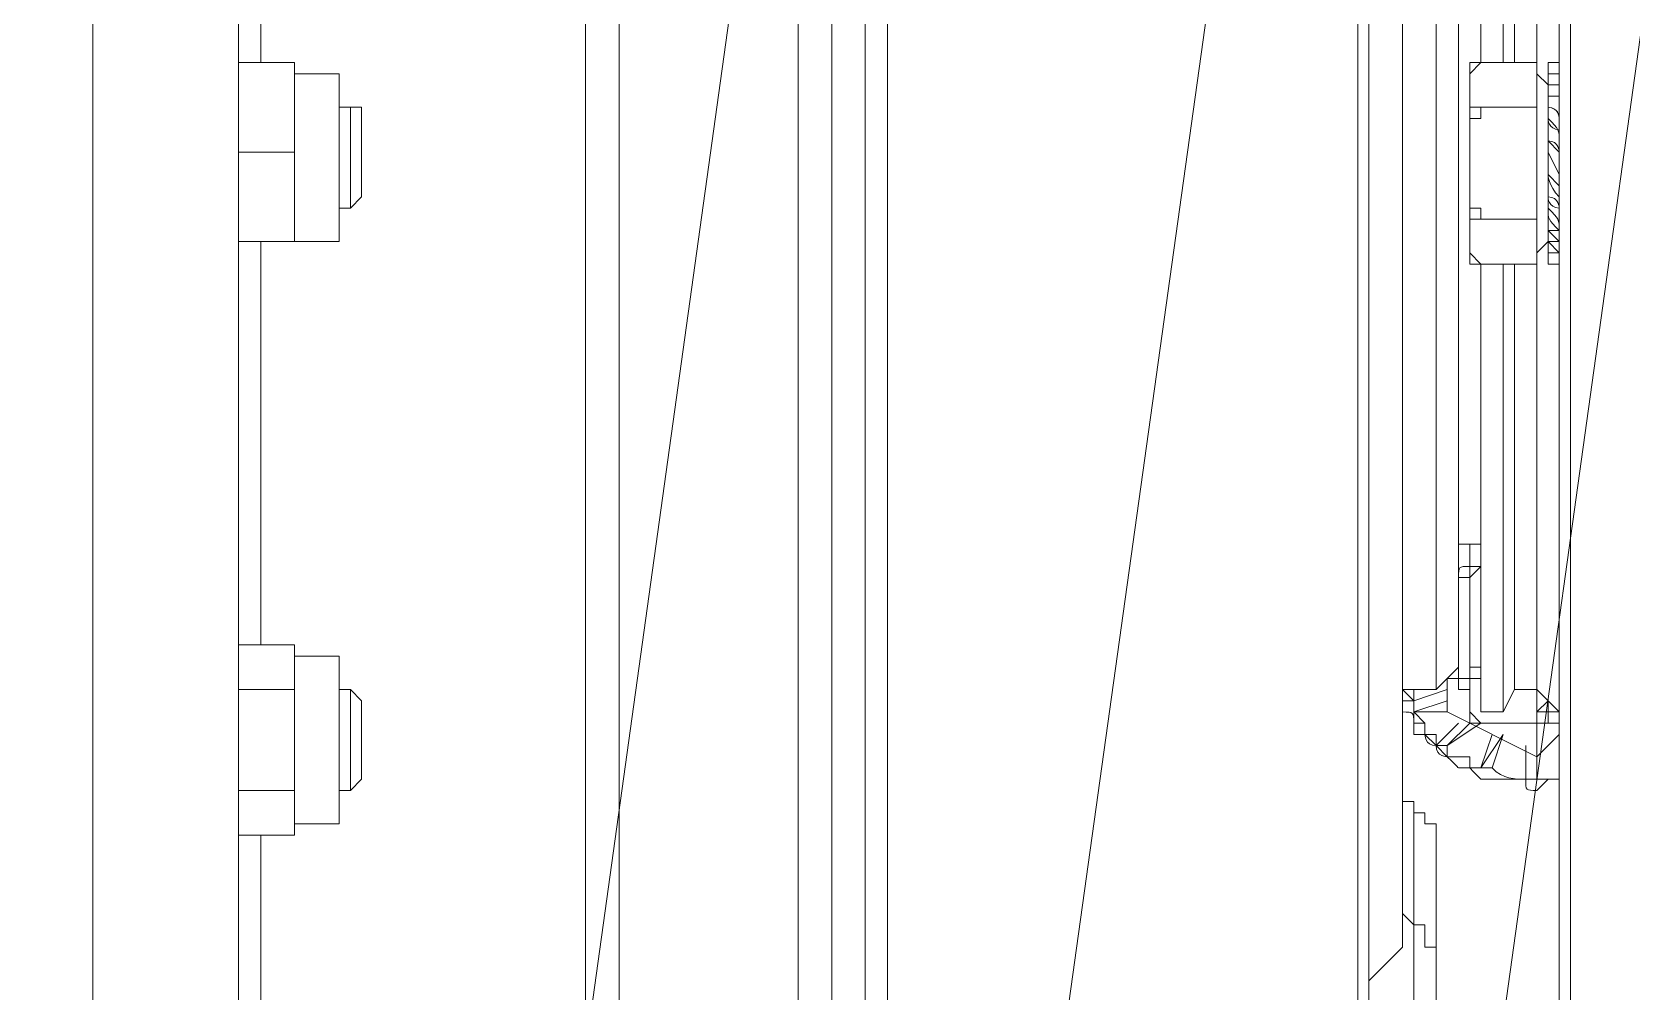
# Model space of a CAD drawing. Header units: millimetres. Extents: x 25083 to 52777, y 24772 to 45779.
# Drawn here: x 49482.4 to 49535.5, y 36140.8 to 36172.7 of the extents above; entities that cross this region are included whole.
import ezdxf

# ---------------------------------------------------------------- set-up
doc = ezdxf.new("R2010")
doc.units = ezdxf.units.MM
doc.layers.add('小车', color=7, linetype='Continuous')

# ---------------------------------------------------------------- blocks, each defined once
blk = doc.blocks.new('zw$D2F4')
at = {"color": 7, "lineweight": 5}
for points in [[(643.194, 336.08), (643.194, 239.527)], [(643.565, 336.451), (643.565, 239.155)], [(594.546, 329.395), (594.546, 246.211)], [(599.373, 246.211), (599.373, 329.395)], [(612, 322.711), (612, 252.895)], [(617.941, 252.895), (617.941, 322.711)], [(610.886, 253.267), (610.886, 321.968)], [(619.055, 321.968), (619.055, 253.267)], [(620.17, 253.267), (620.17, 321.968)], [(620.912, 321.597), (620.912, 254.01)], [(636.509, 254.01), (636.509, 321.597)], [(636.881, 254.752), (636.881, 320.854)], [(637.995, 261.808), (637.995, 313.798)], [(639.109, 270.349), (639.109, 310.827)], [(640.594, 305.628), (640.594, 291.145)], [(641.337, 291.145), (641.337, 305.628)], [(641.708, 291.145), (641.708, 305.257)], [(642.451, 305.257), (642.451, 291.145)], [(639.852, 271.092), (639.852, 304.514)], [(600.116, 304.143), (600.116, 291.145)], [(639.852, 300.429), (639.852, 275.177)], [(601.23, 291.145), (599.373, 291.145)], [(599.373, 290.774), (599.373, 291.145)], [(599.373, 291.145), (599.373, 289.66)], [(601.23, 290.774), (601.23, 291.145)], [(601.23, 291.145), (601.23, 289.66)], [(640.223, 290.774), (640.594, 291.145)], [(640.223, 290.403), (640.223, 291.145), (640.594, 291.145)], [(640.594, 291.145), (642.451, 291.145)], [(642.451, 284.461), (642.451, 291.145)], [(642.822, 284.461), (642.822, 291.145)], [(642.822, 291.145), (642.822, 290.774)], [(643.194, 291.145), (643.194, 290.774)], [(602.716, 290.774), (601.23, 290.774)], [(601.23, 290.774), (601.23, 285.204)], [(602.716, 285.204), (602.716, 290.774)], [(640.223, 290.774), (640.223, 284.832)], [(640.594, 289.66), (640.223, 289.66), (640.223, 290.403)], [(642.822, 290.403), (642.451, 290.774)], [(642.822, 290.774), (642.822, 290.403)], [(642.822, 290.774), (642.822, 290.403), (643.194, 290.403)], [(642.822, 290.774), (643.194, 290.774)], [(642.822, 290.774), (643.194, 290.774)], [(642.822, 290.774), (642.822, 290.403), (643.194, 290.403)], [(642.822, 290.403), (642.822, 290.031)], [(642.822, 290.403), (642.822, 290.031), (643.194, 290.031)], [(642.822, 290.403), (642.822, 290.031), (643.194, 290.031), (643.194, 289.66)], [(642.822, 290.031), (642.822, 289.66)], [(642.822, 290.031), (642.822, 289.66)], [(599.373, 289.66), (599.373, 288.175)], [(601.23, 289.66), (601.23, 288.175)], [(602.716, 289.66), (603.087, 289.66)], [(603.458, 289.66), (603.087, 289.66)], [(603.087, 286.318), (603.087, 289.66)], [(603.458, 286.689), (603.458, 289.66)], [(640.223, 287.803), (640.223, 289.289), (640.594, 289.289), (640.594, 289.66)], [(640.594, 289.66), (642.451, 289.66)], [(643.194, 288.917), (643.194, 288.546)], [(601.23, 288.175), (599.373, 288.175)], [(599.373, 288.175), (599.373, 286.689)], [(601.23, 288.175), (601.23, 286.689)], [(640.594, 285.946), (640.594, 286.318), (640.223, 286.318), (640.223, 287.803)], [(642.822, 288.175), (643.194, 287.432)], [(642.822, 288.175), (643.194, 287.432)], [(642.822, 288.175), (642.822, 287.803)], [(642.822, 287.803), (642.822, 287.432)], [(643.194, 288.175), (643.194, 287.803)], [(643.194, 287.803), (643.194, 287.432)], [(599.373, 286.689), (599.373, 285.204)], [(601.23, 286.689), (601.23, 285.204)], [(603.458, 286.689), (603.087, 286.318)], [(643.194, 286.689), (643.194, 287.06)], [(602.716, 286.318), (603.087, 286.318)], [(640.223, 285.204), (640.223, 285.946), (640.594, 285.946)], [(640.594, 285.946), (642.451, 285.946)], [(643.194, 285.575), (643.194, 285.946)], [(601.23, 285.204), (599.373, 285.204)], [(601.23, 285.204), (599.373, 285.204)], [(600.116, 285.204), (600.116, 271.835)], [(602.716, 285.204), (601.23, 285.204)], [(640.223, 284.832), (640.223, 285.204)], [(642.822, 285.204), (642.451, 284.832)], [(642.822, 285.575), (643.194, 285.575), (643.194, 285.204)], [(642.822, 285.575), (643.194, 285.204)], [(642.822, 285.204), (643.194, 285.204), (643.194, 284.832)], [(642.822, 285.204), (643.194, 284.832)], [(640.223, 284.832), (640.594, 284.461)], [(640.594, 284.461), (640.223, 284.461), (640.223, 284.832)], [(642.822, 284.832), (643.194, 284.832)], [(642.822, 284.832), (642.822, 284.461)], [(642.822, 284.832), (642.822, 284.461)], [(642.822, 284.832), (643.194, 284.832)], [(640.594, 284.461), (642.451, 284.461)], [(640.594, 284.461), (640.594, 269.607)], [(641.337, 269.607), (641.337, 284.461)], [(641.708, 270.349), (641.708, 284.461)], [(642.451, 284.461), (642.451, 270.349)], [(639.852, 275.177), (640.594, 275.177)], [(640.223, 275.177), (640.223, 269.607)], [(640.594, 274.434), (640.223, 274.434), (640.223, 275.177)], [(639.852, 273.692), (639.852, 274.063), (640.223, 274.063)], [(640.223, 272.577), (640.223, 274.063), (640.594, 274.434)], [(640.594, 271.092), (640.223, 271.092), (640.223, 272.577)], [(601.23, 271.835), (599.373, 271.835)], [(599.373, 271.463), (599.373, 271.835)], [(599.373, 271.835), (599.373, 271.092)], [(601.23, 271.463), (601.23, 271.835)], [(601.23, 271.835), (601.23, 271.092)], [(602.716, 271.463), (601.23, 271.463)], [(601.23, 271.463), (601.23, 265.893)], [(602.716, 265.893), (602.716, 271.463)], [(599.373, 271.092), (599.373, 270.349)], [(601.23, 271.092), (601.23, 270.349)], [(639.852, 271.092), (639.109, 270.349)], [(640.223, 270.721), (639.852, 270.721), (639.852, 271.092)], [(640.223, 269.978), (640.223, 270.721), (640.594, 270.721), (640.594, 271.092)], [(601.23, 270.349), (599.373, 270.349)], [(599.373, 270.349), (599.373, 268.864)], [(601.23, 270.349), (601.23, 268.864)], [(602.716, 270.349), (603.087, 270.349)], [(603.458, 269.978), (603.087, 270.349)], [(603.087, 267.007), (603.087, 270.349)], [(639.109, 270.349), (637.995, 270.349)], [(637.995, 270.349), (637.995, 269.978), (638.366, 269.978), (638.366, 269.607)], [(639.48, 270.349), (638.366, 269.978)], [(639.48, 270.721), (639.48, 269.607)], [(640.223, 270.349), (639.852, 270.349), (639.852, 270.721), (639.48, 270.721)], [(641.708, 270.349), (641.337, 269.607)], [(642.451, 270.349), (643.194, 269.607)], [(642.451, 269.235), (642.451, 270.349)], [(603.458, 267.378), (603.458, 269.978)], [(638.366, 269.607), (639.48, 269.978)], [(638.366, 269.978), (638.366, 269.607)], [(640.223, 269.607), (640.223, 269.978)], [(642.822, 269.978), (642.451, 269.607)], [(642.822, 269.978), (642.822, 269.607)], [(638.366, 269.607), (639.48, 269.607)], [(638.737, 269.235), (638.366, 269.235), (638.366, 269.607)], [(638.737, 269.235), (638.366, 269.235), (638.366, 269.607)], [(639.109, 268.493), (639.109, 268.864), (638.737, 268.864), (638.737, 269.235), (638.366, 269.607)], [(639.109, 268.493), (638.737, 268.864), (638.737, 269.235)], [(639.852, 269.235), (639.109, 268.493)], [(642.451, 268.121), (639.48, 269.607)], [(639.48, 268.493), (640.594, 269.235)], [(639.48, 268.493), (640.223, 269.235)], [(640.223, 269.607), (640.594, 269.235)], [(640.594, 269.235), (640.223, 269.235), (640.223, 269.607)], [(641.337, 269.607), (640.594, 269.607)], [(640.594, 269.235), (642.451, 269.235)], [(642.451, 267.378), (642.451, 269.235)], [(642.822, 269.607), (643.194, 269.607)], [(642.822, 269.607), (642.822, 269.235)], [(642.822, 269.607), (642.822, 269.235)], [(642.822, 269.607), (642.822, 269.235)], [(642.822, 269.607), (643.194, 269.607)], [(643.194, 269.607), (643.194, 269.235)], [(599.373, 268.864), (599.373, 267.007)], [(601.23, 268.864), (601.23, 267.007)], [(639.109, 268.493), (638.737, 268.864)], [(640.594, 267.75), (641.337, 268.864)], [(640.966, 268.864), (640.594, 267.75)], [(640.966, 267.75), (641.337, 268.864)], [(642.451, 268.121), (643.194, 268.864)], [(643.194, 268.864), (643.194, 268.493)], [(639.48, 268.121), (639.109, 268.493)], [(640.594, 267.75), (640.223, 267.75), (640.223, 268.121), (639.48, 268.121), (639.48, 268.493)], [(642.08, 268.493), (642.08, 267.378)], [(642.451, 268.493), (642.451, 267.378)], [(603.458, 267.378), (603.087, 267.007)], [(601.23, 267.007), (599.373, 267.007)], [(599.373, 267.007), (599.373, 266.264)], [(601.23, 267.007), (601.23, 266.264)], [(602.716, 267.007), (603.087, 267.007)], [(638.366, 258.837), (638.366, 266.636)], [(639.109, 265.15), (639.109, 265.893), (638.737, 265.893), (638.737, 266.264), (638.366, 266.264), (638.366, 266.636)], [(599.373, 266.264), (599.373, 265.893)], [(601.23, 266.264), (601.23, 265.893)], [(599.373, 265.893), (599.373, 265.522)], [(599.373, 265.893), (599.373, 265.522)], [(601.23, 265.522), (599.373, 265.522)], [(600.116, 265.522), (600.116, 257.352)], [(602.716, 265.893), (601.23, 265.893)], [(601.23, 265.893), (601.23, 265.522)], [(601.23, 265.893), (601.23, 265.522)], [(639.109, 265.15), (639.109, 256.609)], [(638.737, 262.179), (638.737, 262.551), (638.366, 262.551)], [(638.366, 262.551), (638.737, 262.551), (638.737, 261.808), (639.109, 261.808), (639.109, 261.437)], [(637.995, 261.808), (636.881, 260.694)], [(639.109, 261.808), (638.737, 261.808), (638.737, 262.179)]]:
    blk.add_lwpolyline(points, dxfattribs=at)
for points in [[(643.194, 291.145), (643.194, 291.145), (643.194, 291.145), (642.822, 291.145)], [(642.822, 291.145), (642.822, 291.145), (642.822, 291.145), (642.822, 291.145)], [(643.194, 291.145), (642.822, 291.145), (642.822, 291.145), (642.822, 291.145)], [(643.194, 291.145), (643.194, 291.145), (643.194, 291.145), (643.194, 291.145)], [(642.822, 290.774), (642.822, 290.774), (642.822, 290.774), (642.822, 290.774)], [(642.822, 290.774), (642.822, 290.774), (642.822, 290.774), (642.822, 290.774)], [(642.822, 290.774), (642.822, 290.774), (642.822, 290.774), (642.822, 290.774)], [(642.822, 290.774), (642.822, 290.774), (642.822, 290.774), (642.822, 290.774)], [(643.194, 290.774), (642.822, 290.774), (642.822, 290.774), (642.822, 290.774)], [(642.822, 290.031), (642.822, 290.031), (642.822, 290.031), (642.822, 290.403)], [(642.822, 290.403), (642.822, 290.403), (642.822, 290.403), (642.822, 290.403)], [(643.194, 290.774), (643.194, 290.774), (643.194, 290.774), (643.194, 290.774)], [(643.194, 290.774), (643.194, 290.774), (643.194, 290.774), (643.194, 290.774)], [(643.194, 290.774), (643.194, 290.774), (643.194, 290.774), (643.194, 290.774)], [(643.194, 290.403), (643.194, 290.031), (643.194, 290.031), (643.194, 290.031)], [(643.194, 290.403), (643.194, 290.403), (643.194, 290.403), (643.194, 290.403)], [(642.822, 290.031), (642.822, 290.031), (642.822, 290.031), (642.822, 290.031)], [(642.822, 290.031), (642.822, 290.031), (642.822, 290.031), (642.822, 290.031)], [(643.194, 289.66), (643.194, 289.66), (643.194, 290.031), (643.194, 290.031)], [(643.194, 290.031), (643.194, 290.031), (643.194, 290.031), (643.194, 290.031)], [(643.194, 289.289), (643.194, 289.289), (643.194, 289.66), (642.822, 289.66)], [(643.194, 289.289), (643.194, 289.66), (642.822, 289.66), (642.822, 289.66)], [(642.822, 289.66), (642.822, 289.66), (642.822, 289.66), (642.822, 289.66)], [(643.194, 288.546), (643.194, 288.917), (643.194, 288.917), (642.822, 289.289)], [(643.194, 288.917), (642.822, 288.917), (642.822, 289.289), (642.822, 289.289)], [(642.822, 288.917), (642.822, 288.917), (642.822, 289.289), (642.822, 289.289)], [(642.822, 289.289), (642.822, 289.289), (642.822, 289.289), (642.822, 289.289)], [(642.822, 288.917), (642.822, 288.917), (642.822, 288.917), (642.822, 288.917)], [(643.194, 289.289), (643.194, 289.289), (643.194, 288.917), (643.194, 288.917)], [(643.194, 288.917), (643.194, 288.917), (643.194, 288.917), (643.194, 288.917)], [(643.194, 288.917), (643.194, 288.917), (643.194, 288.917), (643.194, 288.917)], [(643.194, 288.175), (643.194, 288.175), (642.822, 288.546), (642.822, 288.546)], [(643.194, 288.175), (643.194, 288.175), (643.194, 288.546), (642.822, 288.546)], [(642.822, 288.546), (642.822, 288.546), (642.822, 288.546), (642.822, 288.546)], [(643.194, 288.546), (643.194, 288.546), (643.194, 288.546), (643.194, 288.546)], [(642.822, 287.432), (642.822, 287.432), (643.194, 287.06), (643.194, 287.06)], [(642.822, 287.432), (642.822, 287.432), (642.822, 287.06), (643.194, 286.689)], [(642.822, 286.689), (642.822, 286.689), (642.822, 286.689), (642.822, 286.689)], [(642.822, 286.689), (642.822, 286.689), (642.822, 286.689), (642.822, 286.689)], [(642.822, 286.689), (642.822, 286.689), (642.822, 286.689), (642.822, 286.689)], [(642.822, 286.689), (642.822, 286.689), (642.822, 286.318), (643.194, 286.318)], [(642.822, 286.689), (643.194, 286.689), (643.194, 286.318), (643.194, 286.318)], [(642.822, 286.318), (642.822, 286.318), (642.822, 286.318), (642.822, 286.689)], [(643.194, 287.06), (643.194, 287.06), (643.194, 287.06), (643.194, 286.689)], [(643.194, 286.689), (643.194, 286.318), (643.194, 286.318), (643.194, 286.318)], [(643.194, 286.689), (643.194, 286.689), (643.194, 286.689), (643.194, 286.689)], [(642.822, 286.318), (642.822, 285.946), (642.822, 285.946), (643.194, 285.575)], [(642.822, 286.318), (643.194, 285.946), (643.194, 285.946), (643.194, 285.575)], [(643.194, 286.318), (643.194, 286.318), (643.194, 286.318), (643.194, 286.318)], [(642.822, 285.575), (642.822, 285.575), (642.822, 285.575), (642.822, 285.575)], [(642.822, 285.575), (642.822, 285.575), (642.822, 285.575), (642.822, 285.575)], [(642.822, 285.204), (642.822, 285.204), (642.822, 285.575), (642.822, 285.575)], [(642.822, 285.204), (642.822, 285.204), (642.822, 285.204), (642.822, 285.204)], [(643.194, 285.575), (643.194, 285.575), (643.194, 285.204), (643.194, 285.204)], [(643.194, 285.575), (643.194, 285.575), (643.194, 285.575), (643.194, 285.575)], [(643.194, 285.575), (643.194, 285.575), (643.194, 285.575), (643.194, 285.575)], [(643.194, 285.204), (643.194, 285.204), (643.194, 285.204), (643.194, 285.204)], [(642.822, 284.832), (642.822, 284.832), (642.822, 284.832), (642.822, 284.832)], [(642.822, 284.832), (642.822, 284.832), (642.822, 284.832), (642.822, 284.832)], [(643.194, 284.832), (643.194, 284.832), (643.194, 284.832), (643.194, 284.832)], [(643.194, 284.832), (643.194, 284.832), (643.194, 284.832), (643.194, 284.832)], [(643.194, 284.832), (643.194, 284.832), (643.194, 284.832), (643.194, 284.832)], [(643.194, 284.832), (643.194, 284.832), (643.194, 284.832), (643.194, 284.832)], [(642.822, 284.461), (642.822, 284.461), (642.822, 284.461), (643.194, 284.461)], [(642.822, 284.461), (642.822, 284.461), (643.194, 284.461), (643.194, 284.461)], [(642.822, 284.461), (642.822, 284.461), (643.194, 284.461), (643.194, 284.461)], [(642.822, 284.461), (642.822, 284.461), (642.822, 284.461), (642.822, 284.461)], [(642.822, 284.461), (642.822, 284.461), (642.822, 284.461), (643.194, 284.461)], [(643.194, 284.461), (643.194, 284.461), (643.194, 284.461), (643.194, 284.461)], [(643.194, 284.461), (643.194, 284.461), (643.194, 284.461), (643.194, 284.461)], [(643.194, 284.461), (643.194, 284.461), (643.194, 284.461), (643.194, 284.461)], [(640.223, 275.177), (640.223, 275.177), (640.223, 275.177), (640.223, 275.177)], [(640.223, 274.434), (639.852, 274.434), (639.852, 274.434), (639.852, 274.063)], [(640.223, 274.063), (639.852, 274.063), (639.852, 274.063), (639.852, 274.063)], [(640.223, 274.063), (639.852, 274.063), (639.852, 274.063), (639.852, 274.063)], [(637.995, 270.349), (637.995, 270.349), (638.366, 269.978), (638.366, 269.978)], [(637.995, 270.349), (637.995, 270.349), (638.366, 269.978), (638.366, 269.978)], [(638.366, 270.349), (638.366, 270.349), (638.366, 269.978), (638.366, 269.978)], [(641.708, 270.349), (641.708, 270.349), (641.708, 270.349), (642.08, 270.349)], [(642.08, 270.349), (642.08, 270.349), (642.08, 270.349), (642.451, 270.349)], [(637.995, 269.978), (637.995, 269.978), (637.995, 269.607), (637.995, 269.607)], [(637.995, 269.978), (637.995, 269.978), (637.995, 269.978), (637.995, 269.978)], [(638.366, 269.978), (638.366, 269.978), (638.366, 269.607), (638.366, 269.607)], [(638.366, 269.978), (638.366, 269.978), (638.366, 269.978), (638.366, 269.607)], [(638.366, 269.978), (638.366, 269.978), (638.366, 269.978), (638.366, 269.978)], [(638.366, 269.978), (638.366, 269.978), (638.366, 269.607), (638.366, 269.607)], [(638.366, 269.978), (638.366, 269.978), (638.366, 269.607), (638.366, 269.607)], [(637.995, 269.607), (638.366, 269.607), (638.366, 269.607), (638.366, 269.235)], [(637.995, 269.607), (637.995, 269.607), (637.995, 269.607), (637.995, 269.607)], [(638.366, 269.607), (638.366, 269.235), (638.366, 269.235), (638.366, 269.235)], [(638.366, 269.607), (638.366, 269.607), (638.366, 269.607), (638.366, 269.607)], [(638.366, 269.607), (638.366, 269.607), (638.366, 269.607), (638.366, 269.607)], [(638.366, 269.607), (638.366, 269.607), (638.366, 269.607), (638.366, 269.607)], [(638.366, 269.607), (638.366, 269.607), (638.366, 269.607), (638.366, 269.607)], [(638.366, 269.607), (638.366, 269.607), (638.366, 269.607), (638.366, 269.607)], [(638.366, 269.607), (638.366, 269.607), (638.366, 269.607), (638.366, 269.607)], [(638.366, 269.607), (638.366, 269.607), (638.366, 269.607), (638.366, 269.607)], [(638.366, 269.235), (638.366, 269.235), (638.366, 269.235), (638.366, 268.864)], [(638.366, 269.235), (638.366, 269.235), (638.366, 269.235), (638.366, 269.235)], [(638.366, 269.235), (638.366, 269.235), (638.366, 269.235), (638.366, 269.235)], [(638.366, 269.235), (638.366, 269.235), (638.366, 269.235), (638.366, 269.235)], [(638.737, 269.235), (638.737, 269.235), (638.737, 269.235), (638.737, 269.235)], [(638.737, 269.235), (638.737, 269.235), (638.737, 269.235), (638.737, 269.235)], [(638.737, 269.235), (638.737, 269.235), (638.737, 269.235), (638.737, 269.235)], [(638.737, 269.235), (638.737, 269.235), (638.737, 269.235), (638.737, 269.235)], [(638.737, 269.235), (638.737, 269.235), (638.737, 269.235), (638.737, 268.864)], [(638.737, 269.235), (638.737, 269.235), (638.737, 269.235), (638.737, 269.235)], [(638.737, 269.235), (638.737, 269.235), (638.737, 269.235), (638.737, 269.235)], [(638.737, 269.235), (638.737, 269.235), (638.737, 269.235), (638.737, 269.235)], [(638.737, 269.235), (638.737, 269.235), (638.737, 269.235), (638.737, 269.235)], [(642.451, 269.607), (642.451, 269.607), (642.451, 269.607), (642.822, 269.607)], [(642.822, 269.235), (642.451, 269.235), (642.451, 269.235), (642.451, 269.235)], [(642.822, 269.607), (642.822, 269.607), (642.822, 269.607), (643.194, 269.607)], [(642.822, 269.607), (642.822, 269.607), (643.194, 269.607), (643.194, 269.607)], [(642.822, 269.235), (642.822, 269.235), (643.194, 269.235), (643.194, 269.235)], [(642.822, 269.235), (642.822, 269.235), (642.822, 269.235), (642.822, 269.235)], [(642.822, 269.235), (642.822, 269.235), (642.822, 269.235), (643.194, 269.235)], [(643.194, 269.607), (643.194, 269.607), (643.194, 269.607), (643.194, 269.607)], [(643.194, 269.607), (643.194, 269.607), (643.194, 269.607), (643.194, 269.607)], [(643.194, 269.607), (643.194, 269.607), (643.194, 269.607), (643.194, 269.607)], [(643.194, 269.607), (643.194, 269.607), (643.194, 269.607), (643.194, 269.607)], [(643.194, 269.235), (643.194, 269.235), (643.194, 269.235), (643.194, 269.235)], [(638.366, 268.864), (638.737, 268.864), (638.737, 268.864), (638.737, 268.864)], [(638.366, 268.864), (638.366, 268.864), (638.366, 268.864), (638.366, 268.864)], [(638.737, 268.864), (638.737, 268.864), (638.737, 268.493), (639.109, 268.493)], [(639.109, 268.493), (639.109, 268.493), (639.109, 268.493), (639.109, 268.493)], [(639.109, 268.493), (639.109, 268.493), (639.109, 268.493), (639.48, 268.493)], [(639.109, 268.493), (639.109, 268.121), (639.48, 268.121), (639.48, 268.121)], [(639.109, 268.493), (639.109, 268.493), (639.109, 268.493), (639.109, 268.493)], [(639.109, 268.493), (639.109, 268.493), (639.109, 268.493), (639.109, 268.493)], [(639.109, 268.493), (639.109, 268.493), (639.109, 268.493), (639.109, 268.493)], [(639.109, 268.493), (639.109, 268.493), (639.109, 268.493), (639.109, 268.493)], [(639.109, 268.493), (639.109, 268.493), (639.109, 268.493), (639.109, 268.493)], [(639.109, 268.493), (639.109, 268.493), (639.109, 268.493), (639.109, 268.493)], [(639.109, 268.493), (639.109, 268.493), (639.109, 268.493), (639.109, 268.493)], [(639.48, 268.493), (639.48, 268.493), (639.48, 268.493), (639.48, 268.493)], [(639.48, 268.121), (639.852, 267.75), (639.852, 267.75), (639.852, 267.75)], [(639.48, 268.121), (639.48, 268.121), (639.48, 268.121), (639.48, 268.121)], [(639.48, 268.121), (639.48, 268.121), (639.852, 268.121), (639.852, 268.121)], [(639.48, 268.121), (639.48, 268.121), (639.852, 268.121), (639.852, 268.121)], [(639.48, 268.121), (639.48, 268.121), (639.48, 268.121), (639.48, 268.121)], [(639.852, 268.121), (639.852, 268.121), (639.852, 268.121), (639.852, 268.121)], [(639.852, 267.75), (640.223, 267.75), (640.223, 267.75), (640.223, 267.75)], [(639.852, 267.75), (640.223, 267.75), (640.223, 267.75), (640.223, 267.75)], [(640.223, 267.75), (640.223, 267.75), (640.223, 267.75), (640.223, 267.75)], [(640.223, 267.75), (640.223, 267.75), (640.223, 267.75), (640.223, 267.75)], [(640.223, 267.75), (640.223, 267.75), (640.223, 267.75), (640.594, 267.75)], [(640.223, 267.75), (640.223, 267.75), (640.223, 267.75), (640.223, 267.75)], [(640.223, 267.75), (640.594, 267.378), (640.594, 267.378), (640.594, 267.378)], [(640.594, 267.75), (640.966, 267.75), (640.966, 267.75), (640.966, 267.75)], [(640.594, 267.75), (640.594, 267.75), (640.594, 267.75), (640.594, 267.75)], [(640.966, 267.75), (641.337, 267.378), (641.708, 267.378), (642.08, 267.378)], [(640.594, 267.378), (640.966, 267.378), (640.966, 267.378), (640.966, 267.378)], [(640.966, 267.378), (640.966, 267.378), (640.966, 267.378), (641.337, 267.378)], [(640.966, 267.378), (640.966, 267.378), (640.966, 267.378), (640.966, 267.378)], [(641.337, 267.378), (641.337, 267.378), (641.708, 267.378), (641.708, 267.378)], [(641.708, 267.378), (641.708, 267.378), (642.08, 267.378), (642.08, 267.378)], [(642.08, 267.378), (642.08, 267.378), (642.08, 267.378), (642.08, 267.378)], [(642.08, 267.378), (642.08, 267.378), (642.08, 267.378), (642.08, 267.378)], [(642.08, 267.378), (642.08, 267.007), (642.08, 267.007), (642.451, 267.007)], [(642.08, 267.378), (642.08, 267.378), (642.08, 267.378), (642.451, 267.378)], [(642.08, 267.378), (642.08, 267.378), (642.08, 267.378), (642.08, 267.378)], [(642.451, 267.007), (642.451, 267.007), (642.822, 267.378), (642.822, 267.378)], [(642.451, 267.378), (642.451, 267.378), (642.451, 267.378), (642.451, 267.378)], [(642.451, 267.378), (642.822, 267.378), (643.194, 267.378), (643.194, 267.378)], [(642.822, 267.378), (643.194, 267.378), (643.194, 267.378), (643.194, 267.378)], [(637.995, 266.636), (637.995, 266.636), (638.366, 266.636), (638.366, 266.636)], [(599.373, 265.522), (599.373, 265.522), (599.373, 265.522), (599.373, 265.522)], [(601.23, 265.522), (601.23, 265.522), (601.23, 265.522), (601.23, 265.522)], [(637.995, 262.922), (637.995, 262.922), (638.366, 262.551), (638.366, 262.551)], [(637.995, 262.922), (637.995, 262.922), (638.366, 262.551), (638.366, 262.551)], [(638.737, 262.179), (638.737, 262.179), (638.737, 262.179), (638.737, 262.179)], [(639.109, 261.808), (639.109, 261.808), (639.109, 261.808), (639.109, 261.808)]]:
    blk.add_open_spline(points, degree=3, dxfattribs=at)
blk = doc.blocks.new('A$C1A4175F5')
at = {"layer": '小车', "color": 7, "lineweight": 0}
for points in [[(63.554, 574.641), (530.126, 639.594)], [(229.857, 567.502), (686.91, 631.055)]]:
    blk.add_lwpolyline(points, dxfattribs=at)
at = {"layer": '小车', "color": 1, "lineweight": 0}
blk.add_lwpolyline([(360.743, 601.518), (407.918, 608.098)], dxfattribs=at)

msp = doc.modelspace()

# ---------------------------------------------------------------- block references
msp.add_blockref('zw$D2F4', (48889.923, 35880.503))
at = {"layer": '小车', "ltscale": 10, "xscale": -1, "rotation": 270}
msp.add_blockref('A$C1A4175F5', (48914.945, 35776.933), dxfattribs=at)

doc.saveas('drawing.dxf')
